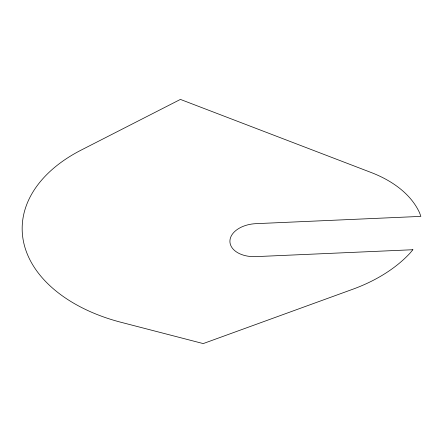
<?xml version="1.0" encoding="UTF-8"?>
<svg xmlns="http://www.w3.org/2000/svg" width="443" height="443" viewBox="0 0 443 443"><rect width="100%" height="100%" fill="white"/><g stroke="black" fill="none" stroke-linecap="round" stroke-linejoin="round"><path stroke-width="0.66" d="M412.87 249.73L410.152 253.003A134.041 86.618 -6.9 0 1 352.689 289.279L203.221 343.585L120.978 322.277A157.846 100.816 0.2 0 1 81.23 150.061L180.417 99.415L371.04 172.46A128.503 79.746 -6.3 0 1 419.626 212.928L420.85 216.389L255.877 223.665A26.01 16.452 -4.2 0 0 229.911 241.285A26.01 16.452 -4.2 0 0 255.871 256.624L412.87 249.73"/></g></svg>
